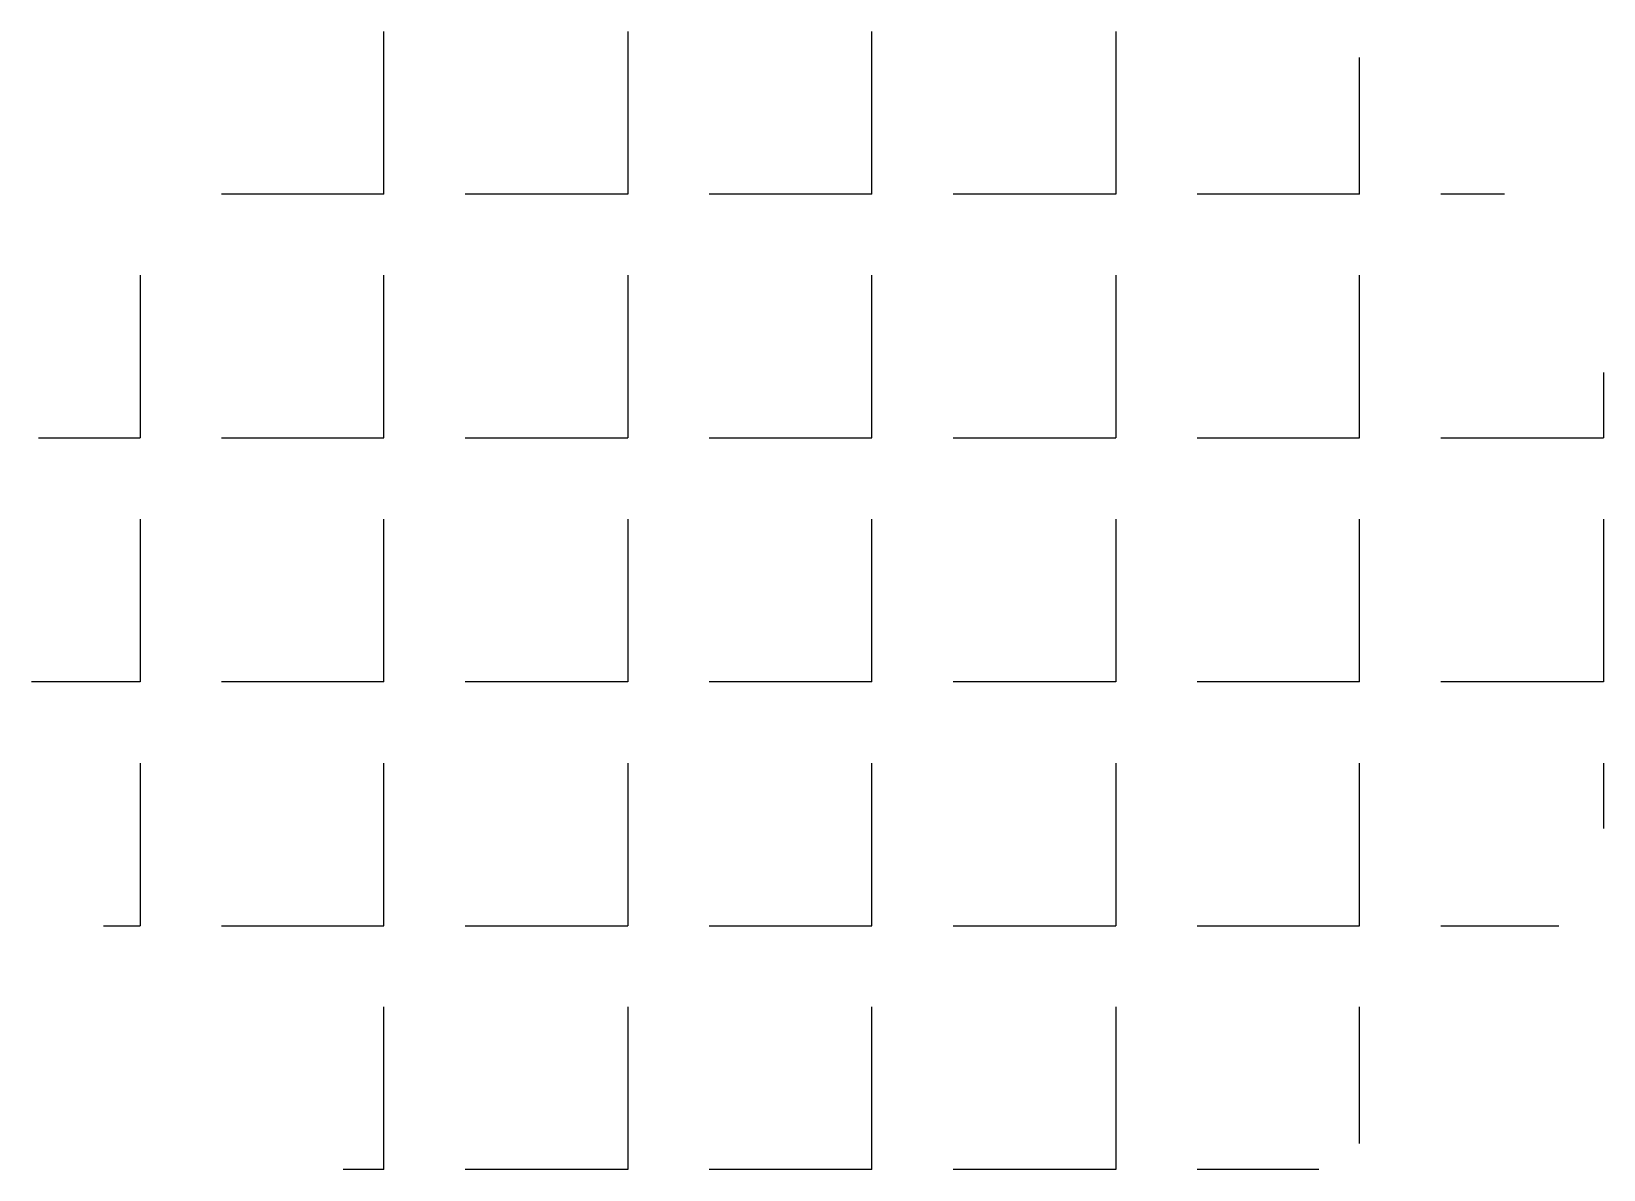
# Model space of a CAD drawing. Extents: x -4.92 to 4.75, y -3.5 to 3.5.
import ezdxf

# ---------------------------------------------------------------- set-up
doc = ezdxf.new("R2010")
doc.units = 0
doc.header["$MEASUREMENT"] = 0
doc.layers.get('0').update_dxf_attribs({"linetype": 'CONTINUOUS'})

msp = doc.modelspace()

# ---------------------------------------------------------------- linework, layer by layer
at = {"color": 0}
for p, q in [((-2.75, 2.5, 0.1), (-2.75, 3.5, 0.1)), ((-1.25, 3.5, 0.1), (-1.25, 2.5, 0.1)), ((0.25, 2.5, 0.1), (0.25, 3.5, 0.1)), ((1.75, 3.5, 0.1), (1.75, 2.5, 0.1)), ((3.25, 2.5, 0.1), (3.25, 3.34, 0.1)), ((-2.75, 2.5, 0.1), (-3.75, 2.5, 0.1)), ((-1.25, 2.5, 0.1), (-2.25, 2.5, 0.1)), ((0.25, 2.5, 0.1), (-0.75, 2.5, 0.1)), ((1.75, 2.5, 0.1), (0.75, 2.5, 0.1)), ((3.25, 2.5, 0.1), (2.25, 2.5, 0.1)), ((4.14, 2.5, 0.1), (3.75, 2.5, 0.1)), ((-4.25, 2, 0.1), (-4.25, 1, 0.1)), ((-2.75, 1, 0.1), (-2.75, 2, 0.1)), ((-1.25, 2, 0.1), (-1.25, 1, 0.1)), ((0.25, 1, 0.1), (0.25, 2, 0.1)), ((1.75, 2, 0.1), (1.75, 1, 0.1)), ((3.25, 1, 0.1), (3.25, 2, 0.1)), ((4.75, 1.403, 0.1), (4.75, 1, 0.1)), ((-4.875, 1, 0.1), (-4.25, 1, 0.1)), ((-3.75, 1, 0.1), (-2.75, 1, 0.1)), ((-2.25, 1, 0.1), (-1.25, 1, 0.1)), ((-0.75, 1, 0.1), (0.25, 1, 0.1)), ((0.75, 1, 0.1), (1.75, 1, 0.1)), ((2.25, 1, 0.1), (3.25, 1, 0.1)), ((3.75, 1, 0.1), (4.75, 1, 0.1)), ((-4.25, 0.5, 0.1), (-4.25, -0.5, 0.1)), ((-2.75, -0.5, 0.1), (-2.75, 0.5, 0.1)), ((-1.25, 0.5, 0.1), (-1.25, -0.5, 0.1)), ((0.25, -0.5, 0.1), (0.25, 0.5, 0.1)), ((1.75, 0.5, 0.1), (1.75, -0.5, 0.1)), ((3.25, -0.5, 0.1), (3.25, 0.5, 0.1)), ((4.75, 0.5, 0.1), (4.75, -0.5, 0.1)), ((-4.25, -0.5, 0.1), (-4.918, -0.5, 0.1)), ((-2.75, -0.5, 0.1), (-3.75, -0.5, 0.1)), ((-1.25, -0.5, 0.1), (-2.25, -0.5, 0.1)), ((0.25, -0.5, 0.1), (-0.75, -0.5, 0.1)), ((1.75, -0.5, 0.1), (0.75, -0.5, 0.1)), ((3.25, -0.5, 0.1), (2.25, -0.5, 0.1)), ((4.75, -0.5, 0.1), (3.75, -0.5, 0.1)), ((-4.25, -1, 0.1), (-4.25, -2, 0.1)), ((-2.75, -2, 0.1), (-2.75, -1, 0.1)), ((-1.25, -1, 0.1), (-1.25, -2, 0.1)), ((0.25, -2, 0.1), (0.25, -1, 0.1)), ((1.75, -1, 0.1), (1.75, -2, 0.1)), ((3.25, -2, 0.1), (3.25, -1, 0.1)), ((4.75, -1, 0.1), (4.75, -1.403, 0.1)), ((-4.474, -2, 0.1), (-4.25, -2, 0.1)), ((-3.75, -2, 0.1), (-2.75, -2, 0.1)), ((-2.25, -2, 0.1), (-1.25, -2, 0.1)), ((-0.75, -2, 0.1), (0.25, -2, 0.1)), ((0.75, -2, 0.1), (1.75, -2, 0.1)), ((2.25, -2, 0.1), (3.25, -2, 0.1)), ((3.75, -2, 0.1), (4.474, -2, 0.1)), ((-2.75, -3.5, 0.1), (-2.75, -2.5, 0.1)), ((-1.25, -2.5, 0.1), (-1.25, -3.5, 0.1)), ((0.25, -3.5, 0.1), (0.25, -2.5, 0.1)), ((1.75, -2.5, 0.1), (1.75, -3.5, 0.1)), ((3.25, -3.34, 0.1), (3.25, -2.5, 0.1)), ((-2.75, -3.5, 0.1), (-3, -3.5, 0.1)), ((-1.25, -3.5, 0.1), (-2.25, -3.5, 0.1)), ((0.25, -3.5, 0.1), (-0.75, -3.5, 0.1)), ((1.75, -3.5, 0.1), (0.75, -3.5, 0.1)), ((3, -3.5, 0.1), (2.25, -3.5, 0.1))]:
    msp.add_line(p, q, dxfattribs=at)

doc.saveas('drawing.dxf')
